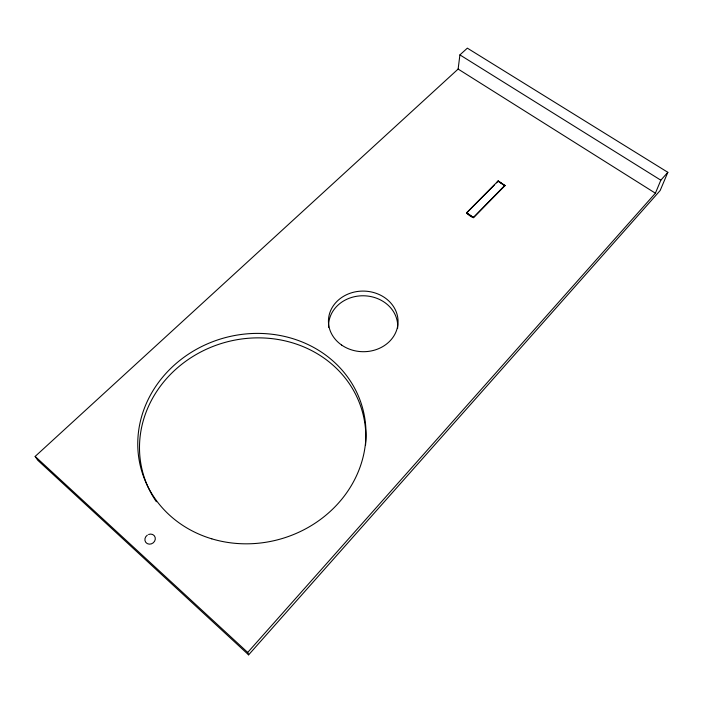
<?xml version="1.0" encoding="UTF-8"?>
<svg xmlns="http://www.w3.org/2000/svg" width="703" height="703" viewBox="0 0 703 703"><rect width="100%" height="100%" fill="white"/><g stroke="black" fill="none" stroke-linecap="round" stroke-linejoin="round"><path stroke-width="1.05" d="M466.669 212.666C465.456 213.027 474.086 219.02 473.4 217.253M458.128 69.061L459.911 54.896L467.354 48.147L667.85 172.314L660.161 190.522L248.625 654.853L37.716 460.219L35.15 456.423L458.128 69.061L655.398 193.211L247.711 652.446L248.625 654.853M496.538 182.798L498.19 180.891L504.895 185.75L473.339 217.798M655.398 193.211L660.829 180.188L667.85 172.314M466.476 213.114L494.227 185.135M459.911 54.896L660.829 180.188M504.947 185.495L498.128 180.987L466.52 212.868L473.383 217.543L504.868 185.302M498.084 181.242L504.895 185.75M466.564 212.763L473.4 217.42M35.15 456.423L247.711 652.446M156.382 501.74A113.921 103.78 -16 0 1 225.865 342.185A113.921 103.78 -16 0 1 365.542 445.131M328.644 327.299A34.552 30.15 1.2 0 1 363.653 295.778A34.552 30.15 1.2 0 1 397.59 328.512M148.57 534.473A5.396 4.851 -35.4 0 1 155.266 539.324A5.396 4.851 -35.4 0 1 147.252 543.604A5.396 4.851 -35.4 0 1 147.34 535.132M341.658 345.068A34.816 30.308 1.2 0 0 397.696 325.955A34.816 30.308 1.2 0 0 350.384 293.169A34.816 30.308 1.2 0 0 341.658 345.068M211.788 538.832A114.844 104.413 -15.7 0 0 364.444 416.22A114.844 104.413 -15.7 0 0 179.406 360.753A114.844 104.413 -15.7 0 0 211.788 538.832"/></g></svg>
